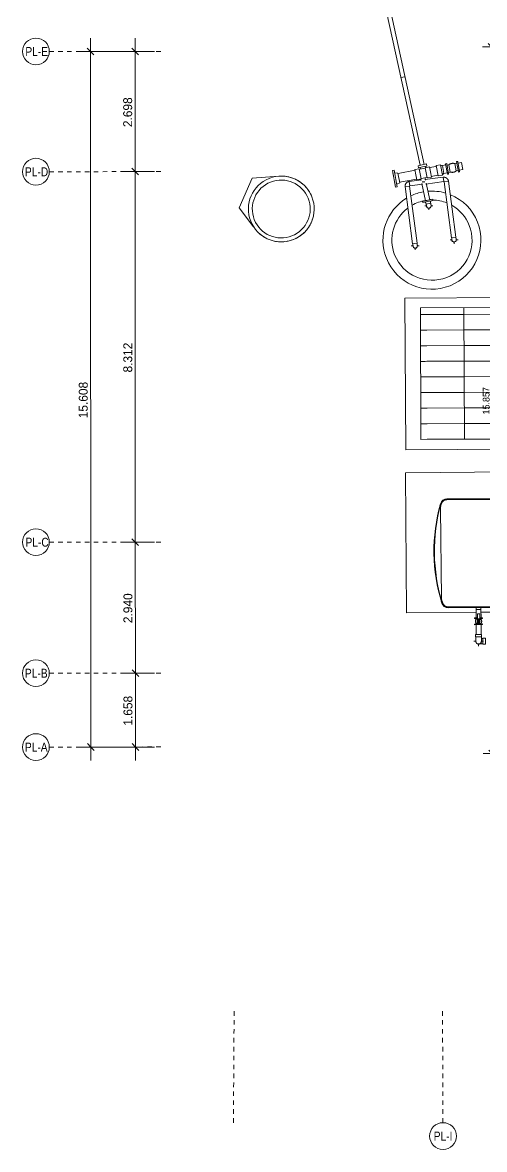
# Model space of a CAD drawing. Header units: metres. Extents: x 3 to 183, y -124 to 10.
# Drawn here: x 20.41 to 30.77, y -123.51 to -98.22 of the extents above; entities that cross this region are included whole.
import ezdxf

# ---------------------------------------------------------------- set-up
doc = ezdxf.new("R2010")
doc.units = ezdxf.units.M
doc.linetypes.add('Grid Line', pattern=[0.022225, 0.0127, -0.003175, 0.003175, -0.003175])
for name, color, linetype, lineweight in [('A-ANNO-DIMS', 7, 'Continuous', 9), ('A-ANNO-DIMS-100', 7, 'Continuous', 9), ('A-FLOR', 7, 'Continuous', 9), ('A-FLOR-HRAL', 7, 'Continuous', 9), ('A-GENM', 7, 'Continuous', 9), ('A-ROOF', 7, 'Continuous', 9), ('A-ROOF-PATT', 7, 'Continuous', 9), ('A-WALL', 7, 'Continuous', 9), ('P-PIPE', 7, 'Continuous', 9), ('P-PIPE-CNTR', 7, 'Continuous', 9), ('P-SANR-FIXT', 7, 'Continuous', 9), ('S-GRID', 7, 'Continuous', 9), ('S-GRID-IDEN', 7, 'Continuous', 9)]:
    doc.layers.add(name, color=color, linetype=linetype, lineweight=lineweight)
doc.styles.add('Century Gothic_2', font='GOTHIC.TTF', dxfattribs={"height": 0.2})
doc.styles.add('Century Gothic_3', font='GOTHIC.TTF', dxfattribs={"height": 0.15})
doc.styles.add('Saira Condensed', font='SairaCondensed-Regular.ttf', dxfattribs={"height": 0.2})
doc.dimstyles.new('C_G_2_0mm', dxfattribs={"dimscale": 0.3048, "dimtxt": 0.208834, "dimasz": 0.492126, "dimexe": 0.984252, "dimexo": 0.656168, "dimgap": 0.032808, "dimtad": 1, "dimdec": 3, "dimrnd": 0.001, "dimzin": 0, "dimdsep": 46, "dimtxsty": 'Century Gothic_2', "dimblk1": 'OBLIQUE', "dimblk2": 'OBLIQUE', "dimsah": 1, "dimcen": 0.09, "dimdle": 0.984252, "dimazin": 2, "dimtfac": 1, "dimtdec": 4, "dimtix": 1, "dimtmove": 0, "dimatfit": 3, "dimfxl": 1, "dimtvp": 1, "dimtolj": 1, "dimtzin": 0, "dimarcsym": 2})
doc.dimstyles.new('FCA_N_Cotas_E100', dxfattribs={"dimscale": 0.3048, "dimtxt": 0.156625, "dimasz": 0.492126, "dimexe": 0.656168, "dimexo": 0.656168, "dimgap": 0.032808, "dimtad": 1, "dimdec": 3, "dimrnd": 0.001, "dimzin": 0, "dimdsep": 46, "dimtxsty": 'Century Gothic_3', "dimblk1": 'OBLIQUE', "dimblk2": 'OBLIQUE', "dimsah": 1, "dimcen": 0.09, "dimdle": 0.656168, "dimazin": 2, "dimtfac": 1, "dimtdec": 4, "dimtix": 1, "dimtmove": 0, "dimatfit": 3, "dimfxl": 1, "dimtvp": 1, "dimtolj": 1, "dimtzin": 0, "dimarcsym": 2})

# ---------------------------------------------------------------- blocks, each defined once
blk = doc.blocks.new('M_RVR_Las Quemas_Estanque 01 Planta lodos - M_RVR_Las Quemas_Estanque 01 Planta lodos-2177055-NFONDO-ESTANQUE EXT')
at = {"layer": 'A-GENM', "color": 253, "true_color": 0xaaaaaa}
for p, q in [((-0.713, 1.072), (-0.7, 1.117)), ((-0.702, 1.02), (-0.676, -1.016)), ((-0.691, 1.114), (-0.696, 1.076)), ((0.665, 1.23), (-0.557, 1.226)), ((-0.557, 1.216), (0.665, 1.22)), ((0.665, 1.21), (-0.556, 1.206)), ((0.8, 1.119), (0.806, 1.081)), ((0.822, 1.08), (0.81, 1.122)), ((0.785, -0.957), (0.809, 0.881)), ((0.785, -0.997), (0.785, -0.975)), ((-0.672, -1.113), (-0.685, -1.068)), ((-0.668, -1.072), (-0.662, -1.11)), ((-0.528, -1.198), (0.648, -1.194)), ((0.648, -1.204), (-0.528, -1.208)), ((-0.528, -1.218), (0.648, -1.214)), ((0.097, -1.216), (0.097, -1.259)), ((0.097, -1.259), (0.167, -1.259)), ((0.167, -1.259), (0.207, -1.259)), ((0.207, -1.259), (0.207, -1.216)), ((0.782, -1.105), (0.783, -1.084)), ((0.784, -1.058), (0.784, -1.068)), ((0.793, -1.101), (0.791, -1.108))]:
    blk.add_line(p, q, dxfattribs=at)
at = {"layer": 'A-GENM', "color": 253, "true_color": 0xaaaaaa, "flags": 128}
for points in [[(-0.702, 0.992), (-0.699, 1.05), (-0.696, 1.075)], [(0.806, 1.081), (0.811, 1.024), (0.811, 1.003)], [(-0.669, -1.07), (-0.675, -1.011), (-0.676, -0.987)]]:
    blk.add_lwpolyline(points, dxfattribs=at)
at = {"layer": 'A-GENM', "color": 253, "true_color": 0xaaaaaa}
for centre, radius, start, end in [((3.1, 0.051), 3.947, 164.3362, 197.1507), ((3.1, 0.051), 3.937, 164.3362, 197.1507), ((-0.556, 1.076), 0.15, 90.1945, 164.3362), ((3.1, 0.051), 3.927, 164.3362, 165.3736), ((-0.556, 1.076), 0.14, 90.1945, 164.3362), ((-0.556, 1.076), 0.13, 90.1945, 164.3362), ((0.666, 1.08), 0.15, 15.9293, 90.1945), ((0.666, 1.08), 0.14, 15.9293, 90.1945), ((0.666, 1.08), 0.13, 15.9293, 90.1945), ((-2.985, 0.038), 3.927, 15.0563, 15.9293), ((-2.985, 0.038), 3.937, 9.4482, 15.9293), ((-2.985, 0.038), 3.947, 10.2688, 15.9293), ((-2.985, 0.038), 3.947, 355.7908, 4.6368), ((-2.985, 0.038), 3.937, 358.2007, 2.0161), ((-2.985, 0.038), 3.937, 343.1141, 350.9931), ((-2.985, 0.038), 3.947, 343.1141, 350.1822), ((3.1, 0.051), 3.927, 196.1122, 197.1507), ((-0.528, -1.068), 0.15, 197.1507, 270.1945), ((-0.528, -1.068), 0.14, 197.1507, 270.1945), ((-0.528, -1.068), 0.13, 197.1507, 270.1945), ((0.648, -1.064), 0.13, 270.1945, 343.1141), ((0.648, -1.064), 0.14, 270.1945, 343.1141), ((0.648, -1.064), 0.15, 270.1945, 343.1141), ((-2.985, 0.038), 3.927, 343.1141, 343.6753)]:
    blk.add_arc(centre, radius, start, end, dxfattribs=at)
blk = doc.blocks.new('Plastico - Codo - PL - Codo-2177295-NFONDO-ESTANQUE EXT')
at = {"layer": 'P-PIPE'}
for p, q in [((-94.201, -111.952), (-94.201, -112.007)), ((-94.134, -111.952), (-94.201, -111.952)), ((-94.201, -112.007), (-94.133, -112.007)), ((-94.066, -111.952), (-94.134, -111.952)), ((-94.133, -112.007), (-94.066, -112.007)), ((-94.066, -112.007), (-94.066, -111.952))]:
    blk.add_line(p, q, dxfattribs=at)
at = {"layer": 'P-PIPE', "flags": 128}
for points in [[(-94.195, -112.007), (-94.195, -112.011), (-94.195, -112.015), (-94.195, -112.019), (-94.195, -112.022), (-94.195, -112.026), (-94.195, -112.03), (-94.195, -112.034), (-94.195, -112.037), (-94.195, -112.041), (-94.195, -112.045), (-94.195, -112.048), (-94.195, -112.051), (-94.195, -112.055), (-94.195, -112.058), (-94.195, -112.061), (-94.195, -112.064), (-94.195, -112.068), (-94.195, -112.07), (-94.195, -112.073), (-94.195, -112.076), (-94.195, -112.079), (-94.195, -112.081), (-94.195, -112.084), (-94.195, -112.086), (-94.195, -112.088), (-94.195, -112.09), (-94.195, -112.092), (-94.195, -112.094), (-94.195, -112.095), (-94.195, -112.097), (-94.195, -112.098), (-94.195, -112.099), (-94.195, -112.1), (-94.195, -112.101), (-94.195, -112.102), (-94.195, -112.102), (-94.195, -112.103), (-94.195, -112.103), (-94.195, -112.103), (-94.195, -112.103)], [(-94.071, -112.103), (-94.071, -112.103), (-94.071, -112.102), (-94.071, -112.102), (-94.071, -112.102), (-94.071, -112.101), (-94.071, -112.1), (-94.071, -112.099), (-94.071, -112.098), (-94.071, -112.097), (-94.071, -112.095), (-94.071, -112.094), (-94.071, -112.092), (-94.071, -112.09), (-94.071, -112.088), (-94.071, -112.086), (-94.071, -112.084), (-94.071, -112.081), (-94.071, -112.079), (-94.071, -112.076), (-94.071, -112.074), (-94.071, -112.071), (-94.071, -112.068), (-94.071, -112.065), (-94.071, -112.062), (-94.071, -112.059), (-94.071, -112.055), (-94.071, -112.052), (-94.071, -112.048), (-94.071, -112.045), (-94.071, -112.041), (-94.071, -112.038), (-94.071, -112.034), (-94.071, -112.03), (-94.071, -112.027), (-94.071, -112.023), (-94.072, -112.019), (-94.072, -112.015), (-94.072, -112.011), (-94.072, -112.008), (-94.072, -112.007)]]:
    blk.add_lwpolyline(points, dxfattribs=at)
at = {"layer": 'P-PIPE'}
for radius, start, end in [(0.0674, 157.492, 270.2199), (0.0617, 175.8132, 270.2199), (0.0674, 270.2199, 23.0072), (0.0617, 270.2199, 329.6585), (0.0617, 330.2199, 4.7277)]:
    blk.add_arc((-94.133, -112.103), radius, start, end, dxfattribs=at)
blk = doc.blocks.new('Plastico - Codo - PL - Codo-V50-NFONDO-ESTANQUE EXT')
at = {"layer": 'P-PIPE'}
for p, q in [((-93.982, -112.035), (-94.037, -112.035)), ((-94.037, -112.035), (-94.037, -112.103)), ((-94.037, -112.103), (-94.036, -112.17)), ((-94.036, -112.17), (-93.981, -112.17)), ((-93.982, -112.102), (-93.982, -112.035)), ((-93.981, -112.17), (-93.982, -112.102))]:
    blk.add_line(p, q, dxfattribs=at)
at = {"layer": 'P-PIPE', "flags": 128}
for points in [[(-94.036, -112.164), (-94.04, -112.164), (-94.044, -112.164), (-94.048, -112.164), (-94.052, -112.164), (-94.056, -112.164), (-94.059, -112.164), (-94.063, -112.164), (-94.067, -112.165), (-94.07, -112.165), (-94.074, -112.165), (-94.077, -112.165), (-94.081, -112.165), (-94.084, -112.165), (-94.088, -112.165), (-94.091, -112.165), (-94.094, -112.165), (-94.097, -112.165), (-94.1, -112.165), (-94.103, -112.165), (-94.106, -112.165), (-94.107, -112.165)], [(-94.072, -112.041), (-94.068, -112.041), (-94.065, -112.041), (-94.061, -112.041), (-94.057, -112.041), (-94.053, -112.041), (-94.05, -112.041), (-94.046, -112.041), (-94.042, -112.041), (-94.038, -112.041), (-94.037, -112.041)]]:
    blk.add_lwpolyline(points, dxfattribs=at)
blk = doc.blocks.new('M_Ball Valve - 50-150 mm - 110 mm-2178758-NFONDO-ESTANQUE EXT')
at = {"layer": 'P-PIPE'}
for p, q in [((-0.06, 0.088), (-0.075, 0.088)), ((-0.075, 0.088), (-0.075, -0.088)), ((-0.06, -0.088), (-0.06, 0.088)), ((-0.038, 0.06), (-0.06, 0.06)), ((-0.038, 0.06), (-0.038, -0.061)), ((0, 0.016), (0, 0.025)), ((0, 0.025), (0.036, 0.025)), ((0.036, 0.025), (0.054, 0.025)), ((0.036, -0.026), (0.036, 0.025)), ((0.06, 0.06), (0.037, 0.06)), ((0.037, 0.06), (0.037, 0.026)), ((0.054, 0.025), (0.17, 0.025)), ((0.054, -0.026), (0.054, 0.025)), ((0.075, 0.088), (0.06, 0.088)), ((0.06, 0.088), (0.06, 0.026)), ((0.075, 0.026), (0.075, 0.088)), ((0.17, 0.025), (0.17, -0.026)), ((-0.075, -0.088), (-0.06, -0.088)), ((-0.06, -0.061), (-0.038, -0.061)), ((0, -0.026), (0, -0.017)), ((0.036, -0.026), (0, -0.026)), ((0.054, -0.026), (0.036, -0.026)), ((0.037, -0.061), (0.06, -0.061)), ((0.037, -0.026), (0.037, -0.061)), ((0.17, -0.026), (0.054, -0.026)), ((0.06, -0.026), (0.06, -0.088)), ((0.06, -0.088), (0.075, -0.088)), ((0.075, -0.088), (0.075, -0.026))]:
    blk.add_line(p, q, dxfattribs=at)
at = {"layer": 'P-PIPE', "flags": 128}
for points in [[(-0.038, 0.06), (-0.035, 0.062), (-0.032, 0.063), (-0.029, 0.064), (-0.026, 0.066), (-0.023, 0.067), (-0.02, 0.067), (-0.017, 0.068), (-0.014, 0.069), (-0.011, 0.069), (-0.008, 0.07), (-0.005, 0.07), (-0.002, 0.07), (0.001, 0.07), (0.005, 0.07), (0.008, 0.07), (0.011, 0.069), (0.014, 0.069), (0.017, 0.068), (0.02, 0.068), (0.023, 0.067), (0.026, 0.066), (0.029, 0.065), (0.032, 0.063), (0.035, 0.062), (0.037, 0.061), (0.037, 0.06)], [(0.037, -0.061), (0.035, -0.062), (0.032, -0.063), (0.029, -0.064), (0.026, -0.066), (0.023, -0.067), (0.02, -0.067), (0.017, -0.068), (0.014, -0.069), (0.011, -0.069), (0.008, -0.07), (0.005, -0.07), (0.002, -0.07), (-0.001, -0.07), (-0.005, -0.07), (-0.008, -0.07), (-0.011, -0.069), (-0.014, -0.069), (-0.017, -0.068), (-0.02, -0.068), (-0.023, -0.067), (-0.026, -0.066), (-0.029, -0.065), (-0.032, -0.063), (-0.035, -0.062), (-0.037, -0.061), (-0.038, -0.061)]]:
    blk.add_lwpolyline(points, dxfattribs=at)
at = {"layer": 'P-PIPE'}
for radius, start, end in [(0.033, 51.1938, 180), (0.0165, 360, 180), (0.011, 360, 180), (0.011, 75, 135), (0.011, 18.2791, 45), (0.033, 180, 308.8062), (0.0165, 180, 360), (0.011, 180, 360), (0.011, 180, 270), (0.011, 285, 345)]:
    blk.add_arc((0, 0), radius, start, end, dxfattribs=at)
for points in [[(-0.031, 0.011), (-0.031, 0.012), (-0.031, 0.012), (-0.03, 0.013)], [(-0.026, 0.02), (-0.026, 0.02), (-0.026, 0.021), (-0.025, 0.021)], [(-0.006, 0.032), (-0.005, 0.033), (-0.004, 0.033), (-0.004, 0.033)], [(0.004, 0.033), (0.004, 0.033), (0.005, 0.033), (0.006, 0.032)], [(-0.03, -0.013), (-0.031, -0.012), (-0.031, -0.012), (-0.031, -0.011)], [(-0.025, -0.021), (-0.026, -0.021), (-0.026, -0.02), (-0.026, -0.02)], [(-0.004, -0.033), (-0.004, -0.033), (-0.005, -0.033), (-0.006, -0.032)], [(0.006, -0.032), (0.005, -0.033), (0.004, -0.033), (0.004, -0.033)]]:
    blk.add_open_spline(points, degree=3, dxfattribs=at)
blk = doc.blocks.new('Railing - Railing-2180581-NFONDO-ESTANQUE EXT')
at = {"layer": 'A-FLOR-HRAL'}
for p, q in [((-126.445, -65.701), (-128.326, -70.506)), ((-128.279, -70.525), (-126.399, -65.719)), ((-126.399, -65.719), (-126.445, -65.701)), ((-128.326, -70.506), (-128.279, -70.525))]:
    blk.add_line(p, q, dxfattribs=at)
blk = doc.blocks.new('FP_57-NFONDO-ESTANQUE EXT')
at = {"layer": 'A-ROOF'}
blk.add_line((-95.44, -104.625), (-95.429, -107.574), dxfattribs=at)
at = {"layer": 'A-ROOF-PATT', "color": 116, "true_color": 0x008040}
for p, q in [((-95.423, -104.774), (-95.436, -104.774)), ((-95.402, -104.774), (-95.423, -104.774)), ((-95.373, -104.774), (-95.402, -104.774)), ((-95.338, -104.774), (-95.373, -104.774)), ((-95.297, -104.773), (-95.338, -104.774)), ((-95.422, -105.124), (-95.435, -105.124)), ((-95.401, -105.124), (-95.422, -105.124)), ((-95.372, -105.124), (-95.401, -105.124)), ((-95.336, -105.124), (-95.372, -105.124)), ((-95.295, -105.123), (-95.336, -105.124)), ((-95.42, -105.474), (-95.433, -105.474)), ((-95.399, -105.474), (-95.42, -105.474)), ((-95.37, -105.474), (-95.399, -105.474)), ((-95.335, -105.474), (-95.37, -105.474)), ((-95.294, -105.473), (-95.335, -105.474)), ((-95.419, -105.824), (-95.432, -105.824)), ((-95.398, -105.824), (-95.419, -105.824)), ((-95.369, -105.824), (-95.398, -105.824)), ((-95.334, -105.824), (-95.369, -105.824)), ((-95.293, -105.823), (-95.334, -105.824)), ((-95.418, -106.174), (-95.431, -106.174)), ((-95.397, -106.174), (-95.418, -106.174)), ((-95.368, -106.174), (-95.397, -106.174)), ((-95.332, -106.174), (-95.368, -106.174)), ((-95.291, -106.173), (-95.332, -106.174)), ((-95.416, -106.524), (-95.429, -106.524)), ((-95.395, -106.524), (-95.416, -106.524)), ((-95.366, -106.524), (-95.395, -106.524)), ((-95.331, -106.524), (-95.366, -106.524)), ((-95.29, -106.523), (-95.331, -106.524)), ((-95.415, -106.874), (-95.428, -106.874)), ((-95.394, -106.874), (-95.415, -106.874)), ((-95.365, -106.874), (-95.394, -106.874)), ((-95.33, -106.874), (-95.365, -106.874)), ((-95.288, -106.873), (-95.33, -106.874)), ((-95.414, -107.224), (-95.427, -107.224)), ((-95.393, -107.224), (-95.414, -107.224)), ((-95.364, -107.224), (-95.393, -107.224)), ((-95.328, -107.224), (-95.364, -107.224)), ((-95.287, -107.223), (-95.328, -107.224))]:
    blk.add_line(p, q, dxfattribs=at)
blk = doc.blocks.new('M_Ball Valve - 50-150 mm - 150 mm-2178677-NFONDO-ESTANQUE EXT')
at = {"layer": 'P-PIPE'}
for p, q in [((-0.139, 0.12), (-0.112, 0.12)), ((-0.139, 0.12), (-0.139, -0.12)), ((-0.112, -0.12), (-0.112, 0.12)), ((-0.112, 0.082), (-0.07, 0.082)), ((-0.07, 0.082), (-0.07, -0.083)), ((0.07, 0.082), (0.112, 0.082)), ((0.07, 0.082), (0.07, -0.083)), ((0.112, 0.12), (0.14, 0.12)), ((0.112, 0.12), (0.112, -0.12)), ((0.14, -0.12), (0.14, 0.12)), ((-0.112, -0.12), (-0.139, -0.12)), ((-0.07, -0.083), (-0.112, -0.083)), ((0.112, -0.083), (0.07, -0.083)), ((0.14, -0.12), (0.112, -0.12))]:
    blk.add_line(p, q, dxfattribs=at)
at = {"layer": 'P-PIPE', "flags": 128}
for points in [[(0.07, 0.082), (0.065, 0.085), (0.06, 0.088), (0.054, 0.09), (0.049, 0.092), (0.044, 0.094), (0.038, 0.096), (0.033, 0.097), (0.027, 0.098), (0.022, 0.099), (0.016, 0.1), (0.01, 0.1), (0.004, 0.101), (-0.001, 0.101), (-0.007, 0.101), (-0.013, 0.1), (-0.018, 0.1), (-0.024, 0.099), (-0.029, 0.098), (-0.035, 0.096), (-0.041, 0.095), (-0.046, 0.093), (-0.051, 0.091), (-0.057, 0.089), (-0.062, 0.087), (-0.067, 0.084), (-0.07, 0.082)], [(-0.07, -0.083), (-0.065, -0.085), (-0.06, -0.088), (-0.054, -0.09), (-0.049, -0.092), (-0.044, -0.094), (-0.038, -0.096), (-0.033, -0.097), (-0.027, -0.098), (-0.022, -0.099), (-0.016, -0.1), (-0.01, -0.1), (-0.004, -0.101), (0.001, -0.101), (0.007, -0.101), (0.013, -0.1), (0.018, -0.1), (0.024, -0.099), (0.029, -0.098), (0.035, -0.096), (0.041, -0.095), (0.046, -0.093), (0.051, -0.091), (0.057, -0.089), (0.062, -0.087), (0.067, -0.084), (0.07, -0.083)]]:
    blk.add_lwpolyline(points, dxfattribs=at)
blk = doc.blocks.new('Generica - Tapa - GE - Tapa-2183559-NFONDO-ESTANQUE EXT')
at = {"layer": 'P-PIPE'}
for p, q in [((0.078, 0.078), (0, 0.078)), ((0.078, -0.078), (0.078, 0.078)), ((0, -0.078), (0.078, -0.078))]:
    blk.add_line(p, q, dxfattribs=at)
blk = doc.blocks.new('M_Check Valve - 50-300 mm - Flanged - 80 mm-2184639-NFONDO-ESTANQUE EXT')
at = {"layer": 'P-PIPE'}
for p, q in [((-95.305, -101.394), (-95.399, -101.414)), ((-95.295, -101.441), (-95.305, -101.394)), ((-95.399, -101.414), (-95.492, -101.434)), ((-95.492, -101.434), (-95.482, -101.481)), ((-95.482, -101.481), (-95.389, -101.461)), ((-95.445, -101.473), (-95.438, -101.505)), ((-95.389, -101.461), (-95.295, -101.441)), ((-95.327, -101.477), (-95.333, -101.449))]:
    blk.add_line(p, q, dxfattribs=at)
blk = doc.blocks.new('Plastico - Codo - PL - Codo-2184908-NFONDO-ESTANQUE EXT')
at = {"layer": 'P-PIPE'}
for p, q in [((-95.326, -102.25), (-95.323, -102.264)), ((-95.212, -102.24), (-95.215, -102.226))]:
    blk.add_line(p, q, dxfattribs=at)
at = {"layer": 'P-PIPE', "flags": 128}
for points in [[(-95.318, -102.263), (-95.317, -102.266), (-95.316, -102.27), (-95.315, -102.273), (-95.315, -102.276), (-95.314, -102.279), (-95.313, -102.282), (-95.313, -102.286), (-95.312, -102.289), (-95.311, -102.292), (-95.311, -102.295), (-95.31, -102.298), (-95.309, -102.301), (-95.309, -102.303), (-95.308, -102.306), (-95.307, -102.309), (-95.307, -102.312), (-95.306, -102.314), (-95.306, -102.317), (-95.305, -102.319), (-95.305, -102.321), (-95.304, -102.324), (-95.304, -102.326), (-95.303, -102.328), (-95.303, -102.33), (-95.303, -102.331), (-95.302, -102.333), (-95.302, -102.335), (-95.302, -102.336), (-95.301, -102.337), (-95.301, -102.339), (-95.301, -102.34), (-95.3, -102.341), (-95.3, -102.342), (-95.3, -102.342), (-95.3, -102.343), (-95.3, -102.344), (-95.3, -102.344), (-95.3, -102.344), (-95.3, -102.344), (-95.3, -102.344)], [(-95.199, -102.322), (-95.199, -102.322), (-95.199, -102.322), (-95.2, -102.322), (-95.2, -102.321), (-95.2, -102.321), (-95.2, -102.32), (-95.2, -102.319), (-95.2, -102.318), (-95.201, -102.317), (-95.201, -102.316), (-95.201, -102.315), (-95.201, -102.313), (-95.202, -102.312), (-95.202, -102.31), (-95.203, -102.308), (-95.203, -102.306), (-95.203, -102.304), (-95.204, -102.302), (-95.204, -102.3), (-95.205, -102.298), (-95.205, -102.295), (-95.206, -102.293), (-95.206, -102.29), (-95.207, -102.288), (-95.208, -102.285), (-95.208, -102.282), (-95.209, -102.279), (-95.209, -102.276), (-95.21, -102.274), (-95.211, -102.271), (-95.211, -102.268), (-95.212, -102.264), (-95.213, -102.261), (-95.213, -102.258), (-95.214, -102.255), (-95.215, -102.252), (-95.216, -102.249), (-95.216, -102.245), (-95.217, -102.242), (-95.217, -102.241)]]:
    blk.add_lwpolyline(points, dxfattribs=at)
at = {"layer": 'P-PIPE'}
for radius, start, end in [(0.0566, 168.1425, 282.3601), (0.0513, 188.1434, 282.3601), (0.0514, 282.3601, 16.8128), (0.0566, 282.3601, 37.2884)]:
    blk.add_arc((-95.25, -102.333), radius, start, end, dxfattribs=at)
blk = doc.blocks.new('M_RVR_Codo material - CO - Codo-2185173-NFONDO-ESTANQUE EXT')
at = {"layer": 'P-PIPE', "flags": 128}
for points in [[(-94.739, -103.048), (-94.739, -103.05), (-94.739, -103.053), (-94.738, -103.055), (-94.738, -103.057), (-94.738, -103.059), (-94.738, -103.061), (-94.737, -103.063), (-94.737, -103.065), (-94.737, -103.067), (-94.736, -103.069), (-94.736, -103.071), (-94.736, -103.073), (-94.736, -103.075), (-94.735, -103.077), (-94.735, -103.079), (-94.735, -103.08), (-94.735, -103.082), (-94.735, -103.084), (-94.734, -103.085), (-94.734, -103.087), (-94.734, -103.088), (-94.734, -103.09), (-94.734, -103.091), (-94.733, -103.092), (-94.733, -103.094), (-94.733, -103.095), (-94.733, -103.096), (-94.733, -103.097), (-94.733, -103.098), (-94.733, -103.099), (-94.732, -103.099), (-94.732, -103.1), (-94.732, -103.101), (-94.732, -103.101), (-94.732, -103.101), (-94.732, -103.102), (-94.732, -103.102), (-94.732, -103.102), (-94.732, -103.102), (-94.732, -103.102)], [(-94.637, -103.09), (-94.637, -103.089), (-94.637, -103.089), (-94.637, -103.089), (-94.637, -103.089), (-94.637, -103.088), (-94.637, -103.088), (-94.637, -103.087), (-94.637, -103.087), (-94.637, -103.086), (-94.637, -103.085), (-94.637, -103.084), (-94.637, -103.083), (-94.637, -103.082), (-94.638, -103.081), (-94.638, -103.08), (-94.638, -103.079), (-94.638, -103.078), (-94.638, -103.076), (-94.639, -103.075), (-94.639, -103.073), (-94.639, -103.072), (-94.639, -103.07), (-94.639, -103.068), (-94.64, -103.066), (-94.64, -103.065), (-94.64, -103.063), (-94.64, -103.061), (-94.641, -103.059), (-94.641, -103.057), (-94.641, -103.055), (-94.641, -103.053), (-94.642, -103.051), (-94.642, -103.049), (-94.642, -103.047), (-94.643, -103.045), (-94.643, -103.043), (-94.643, -103.04), (-94.643, -103.038), (-94.644, -103.036), (-94.644, -103.035)]]:
    blk.add_lwpolyline(points, dxfattribs=at)
at = {"layer": 'P-PIPE'}
for start, end in [(185.494, 187.59), (187.59, 277.59), (277.59, 7.59), (7.59, 9.686)]:
    blk.add_arc((-94.684, -103.096), 0.0482, start, end, dxfattribs=at)
blk = doc.blocks.new('M_RVR_Codo material - CO - Codo-V59-NFONDO-ESTANQUE EXT')
at = {"layer": 'P-PIPE', "flags": 128}
for points in [[(-0.048, 0.055), (-0.048, 0.054), (-0.048, 0.054), (-0.048, 0.054), (-0.048, 0.054), (-0.048, 0.053), (-0.048, 0.053), (-0.048, 0.053), (-0.049, 0.053), (-0.049, 0.052), (-0.049, 0.052), (-0.049, 0.052), (-0.049, 0.052), (-0.049, 0.051), (-0.049, 0.051), (-0.049, 0.051), (-0.049, 0.051), (-0.05, 0.051), (-0.05, 0.05), (-0.05, 0.05), (-0.05, 0.05), (-0.05, 0.05), (-0.051, 0.05), (-0.051, 0.049), (-0.051, 0.049), (-0.051, 0.049), (-0.051, 0.049), (-0.052, 0.049), (-0.052, 0.049), (-0.052, 0.049), (-0.052, 0.049), (-0.052, 0.049), (-0.053, 0.048), (-0.053, 0.048), (-0.053, 0.048), (-0.053, 0.048), (-0.054, 0.048), (-0.054, 0.048), (-0.054, 0.048), (-0.054, 0.048), (-0.055, 0.048)], [(-0.055, -0.048), (-0.05, -0.048), (-0.046, -0.048), (-0.042, -0.047), (-0.038, -0.047), (-0.034, -0.046), (-0.03, -0.045), (-0.026, -0.044), (-0.022, -0.043), (-0.018, -0.042), (-0.015, -0.04), (-0.011, -0.038), (-0.007, -0.037), (-0.003, -0.035), (0, -0.033), (0.003, -0.03), (0.007, -0.028), (0.01, -0.025), (0.013, -0.023), (0.016, -0.02), (0.019, -0.017), (0.022, -0.014), (0.025, -0.011), (0.027, -0.008), (0.03, -0.004), (0.032, -0.001), (0.034, 0.003), (0.036, 0.006), (0.038, 0.01), (0.04, 0.014), (0.041, 0.017), (0.043, 0.021), (0.044, 0.025), (0.045, 0.029), (0.046, 0.033), (0.047, 0.037), (0.047, 0.041), (0.048, 0.045), (0.048, 0.049), (0.048, 0.053), (0.048, 0.055)]]:
    blk.add_lwpolyline(points, dxfattribs=at)
blk = doc.blocks.new('M_RVR_Codo material - CO - Codo-V60-NFONDO-ESTANQUE EXT')
at = {"layer": 'P-PIPE', "flags": 128}
for points in [[(-95.611, -103.187), (-95.61, -103.189), (-95.61, -103.191), (-95.61, -103.193), (-95.609, -103.195), (-95.609, -103.197), (-95.609, -103.199), (-95.609, -103.202), (-95.608, -103.204), (-95.608, -103.206), (-95.608, -103.208), (-95.608, -103.21), (-95.607, -103.212), (-95.607, -103.213), (-95.607, -103.215), (-95.607, -103.217), (-95.606, -103.219), (-95.606, -103.221), (-95.606, -103.222), (-95.606, -103.224), (-95.605, -103.225), (-95.605, -103.227), (-95.605, -103.228), (-95.605, -103.23), (-95.605, -103.231), (-95.605, -103.232), (-95.604, -103.233), (-95.604, -103.234), (-95.604, -103.235), (-95.604, -103.236), (-95.604, -103.237), (-95.604, -103.238), (-95.604, -103.238), (-95.604, -103.239), (-95.604, -103.239), (-95.603, -103.24), (-95.603, -103.24), (-95.603, -103.24), (-95.603, -103.241), (-95.603, -103.241), (-95.603, -103.241)], [(-95.508, -103.228), (-95.508, -103.228), (-95.508, -103.228), (-95.508, -103.228), (-95.508, -103.227), (-95.508, -103.227), (-95.508, -103.226), (-95.508, -103.226), (-95.508, -103.225), (-95.508, -103.224), (-95.508, -103.224), (-95.508, -103.223), (-95.509, -103.222), (-95.509, -103.221), (-95.509, -103.22), (-95.509, -103.219), (-95.509, -103.217), (-95.509, -103.216), (-95.51, -103.215), (-95.51, -103.213), (-95.51, -103.212), (-95.51, -103.21), (-95.51, -103.208), (-95.511, -103.207), (-95.511, -103.205), (-95.511, -103.203), (-95.511, -103.201), (-95.512, -103.199), (-95.512, -103.197), (-95.512, -103.195), (-95.512, -103.193), (-95.513, -103.191), (-95.513, -103.189), (-95.513, -103.187), (-95.514, -103.185), (-95.514, -103.183), (-95.514, -103.181), (-95.514, -103.179), (-95.515, -103.177), (-95.515, -103.174), (-95.515, -103.174)]]:
    blk.add_lwpolyline(points, dxfattribs=at)
at = {"layer": 'P-PIPE'}
for start, end in [(185.494, 187.59), (187.59, 277.59), (277.59, 307.59), (309.5238, 7.59), (7.59, 9.686)]:
    blk.add_arc((-95.556, -103.234), 0.0482, start, end, dxfattribs=at)
blk = doc.blocks.new('M_RVR_Codo material - CO - Codo-V61-NFONDO-ESTANQUE EXT')
at = {"layer": 'P-PIPE', "flags": 128}
for points in [[(-0.048, 0.055), (-0.048, 0.054), (-0.048, 0.054), (-0.048, 0.054), (-0.048, 0.054), (-0.048, 0.053), (-0.048, 0.053), (-0.048, 0.053), (-0.049, 0.053), (-0.049, 0.052), (-0.049, 0.052), (-0.049, 0.052), (-0.049, 0.052), (-0.049, 0.051), (-0.049, 0.051), (-0.049, 0.051), (-0.049, 0.051), (-0.05, 0.051), (-0.05, 0.05), (-0.05, 0.05), (-0.05, 0.05), (-0.05, 0.05), (-0.051, 0.05), (-0.051, 0.049), (-0.051, 0.049), (-0.051, 0.049), (-0.051, 0.049), (-0.052, 0.049), (-0.052, 0.049), (-0.052, 0.049), (-0.052, 0.049), (-0.052, 0.049), (-0.053, 0.048), (-0.053, 0.048), (-0.053, 0.048), (-0.053, 0.048), (-0.054, 0.048), (-0.054, 0.048), (-0.054, 0.048), (-0.054, 0.048), (-0.055, 0.048)], [(-0.055, -0.048), (-0.05, -0.048), (-0.046, -0.048), (-0.042, -0.047), (-0.038, -0.047), (-0.034, -0.046), (-0.03, -0.045), (-0.026, -0.044), (-0.022, -0.043), (-0.018, -0.042), (-0.015, -0.04), (-0.011, -0.038), (-0.007, -0.037), (-0.003, -0.035), (0, -0.033), (0.003, -0.03), (0.007, -0.028), (0.01, -0.025), (0.013, -0.023), (0.016, -0.02), (0.019, -0.017), (0.022, -0.014), (0.025, -0.011), (0.027, -0.008), (0.03, -0.004), (0.032, -0.001), (0.034, 0.003), (0.036, 0.006), (0.038, 0.01), (0.04, 0.014), (0.041, 0.017), (0.043, 0.021), (0.044, 0.025), (0.045, 0.029), (0.046, 0.033), (0.047, 0.037), (0.047, 0.041), (0.048, 0.045), (0.048, 0.049), (0.048, 0.053), (0.048, 0.055)]]:
    blk.add_lwpolyline(points, dxfattribs=at)
blk = doc.blocks.new('M_RVR_Las Quemas_Camara - M_RVR_Las Quemas_Camara-2186312-NFONDO-ESTANQUE EXT')
at = {"layer": 'P-SANR-FIXT'}
for p, q in [((-0.354, 0.884), (-0.869, 0.369)), ((0.22, 0.704), (-0.354, 0.884)), ((-0.869, 0.369), (-0.723, -0.141)), ((-0.685, -0.274), (-0.683, -0.279))]:
    blk.add_line(p, q, dxfattribs=at)
for radius, start, end in [(0.738, 360, 180), (0.65, 360, 180), (0.738, 69.9229, 72.6179), (0.738, 62.5192, 66.4542), (0.738, 55.1095, 59.0696), (0.738, 47.6909, 51.6852), (0.738, 40.2586, 44.3011), (0.738, 32.8033, 36.9172), (0.738, 25.3054, 29.5335), (0.738, 17.7138, 22.1499), (0.738, 180, 360), (0.65, 180, 360), (0.738, 9.841, 14.7665), (0.738, 0.0028, 7.3832), (0.738, 202.19, 202.3453), (0.738, 206.19, 209.8526), (0.738, 213.7021, 217.36), (0.738, 221.2147, 224.8674), (0.738, 319.0506, 322.4262), (0.738, 326.6338, 329.941), (0.738, 228.7279, 232.3747), (0.738, 236.2418, 239.8821), (0.738, 243.7565, 247.3895), (0.738, 251.2723, 254.8969), (0.738, 258.7892, 262.4042), (0.738, 266.3078, 269.8229), (0.738, 273.8282, 277.3376), (0.738, 281.3511, 284.8524), (0.738, 288.8773, 292.3672), (0.738, 296.408, 299.8819), (0.738, 303.9448, 307.3967), (0.738, 311.4907, 314.9114)]:
    blk.add_arc((0, 0), radius, start, end, dxfattribs=at)
blk = doc.blocks.new('M_Flange - Weld Neck - Steel - Class 300 - Standard-2191496-NFONDO-ESTANQUE EXT')
at = {"layer": 'P-PIPE'}
for p, q in [((0.002, 0.135), (0, 0.135)), ((0, 0.135), (0, -0.135)), ((0.041, 0.19), (0.002, 0.19)), ((0.002, 0.19), (0.002, -0.19)), ((0.041, -0.19), (0.041, 0.19)), ((0.112, 0.11), (0.041, 0.13)), ((0.112, -0.11), (0.112, 0.11)), ((0, -0.135), (0.002, -0.135)), ((0.002, -0.19), (0.041, -0.19)), ((0.041, -0.13), (0.112, -0.11))]:
    blk.add_line(p, q, dxfattribs=at)
blk = doc.blocks.new('M_Flange - Weld Neck - Steel - Class 300 - Standard-2191546-NFONDO-ESTANQUE EXT')
at = {"layer": 'P-PIPE'}
for p, q in [((0.002, 0.07), (0, 0.07)), ((0, 0.07), (0, -0.07)), ((0, 0.07), (0, 0.067)), ((0.03, 0.115), (0.002, 0.115)), ((0.002, 0.115), (0.002, -0.115)), ((0.03, -0.115), (0.03, 0.115)), ((0.081, 0.051), (0.03, 0.066)), ((0.081, -0.051), (0.081, 0.051)), ((0, -0.067), (0, -0.07)), ((0, -0.07), (0.002, -0.07)), ((0.002, -0.115), (0.03, -0.115)), ((0.03, -0.067), (0.081, -0.051))]:
    blk.add_line(p, q, dxfattribs=at)
blk = doc.blocks.new('Grid - 3mm-1144979-NFONDO-ESTANQUE EXT')
at = {"layer": 'S-GRID-IDEN', "color": 253, "true_color": 0xaaaaaa}
blk.add_circle((0, 0), 0.003, dxfattribs=at)
blk = doc.blocks.new('DIMBLOCK6-NFONDO-ESTANQUE EXT')
at = {"layer": 'A-ANNO-DIMS-100', "lineweight": 35}
for p, q in [((22.936, -112.819), (22.861, -112.744)), ((22.936, -112.819), (23.011, -112.894)), ((22.936, -114.477), (22.861, -114.402)), ((22.936, -114.477), (23.011, -114.552))]:
    blk.add_line(p, q, dxfattribs=at)
at = {"layer": 'A-ANNO-DIMS-100'}
for p, q in [((22.936, -112.819), (22.636, -112.819)), ((22.936, -114.777), (22.936, -112.819)), ((22.936, -112.819), (23.365, -112.819)), ((22.936, -114.477), (22.636, -114.477)), ((22.936, -114.477), (23.365, -114.477))]:
    blk.add_line(p, q, dxfattribs=at)
at = {"layer": 'A-ANNO-DIMS-100', "color": 0, "insert": (22.67, -113.998), "char_height": 0.2, "width": 0.83931, "attachment_point": 1, "rotation": 90, "line_spacing_factor": 0.984502, "style": 'Century Gothic_2'}
blk.add_mtext('1.658', dxfattribs=at)
blk = doc.blocks.new('_Oblique')
at = {"color": 0, "linetype": 'ByBlock', "lineweight": -2}
blk.add_line((-0.5, -0.5), (0.5, 0.5), dxfattribs=at)
blk = doc.blocks.new('DIMBLOCK7-NFONDO-ESTANQUE EXT')
at = {"layer": 'A-ANNO-DIMS-100'}
for p, q in [((22.934, -109.879), (22.634, -109.879)), ((22.936, -112.819), (22.934, -109.879)), ((22.934, -109.879), (23.365, -109.879)), ((22.936, -112.819), (22.636, -112.819)), ((22.936, -112.819), (23.365, -112.819))]:
    blk.add_line(p, q, dxfattribs=at)
at = {"layer": 'A-ANNO-DIMS-100', "lineweight": 35}
for p, q in [((22.934, -109.879), (22.859, -109.804)), ((22.934, -109.879), (23.009, -109.954)), ((22.936, -112.819), (22.861, -112.744)), ((22.936, -112.819), (23.011, -112.894))]:
    blk.add_line(p, q, dxfattribs=at)
at = {"layer": 'A-ANNO-DIMS-100', "color": 0, "insert": (22.669, -111.698), "char_height": 0.2, "width": 0.83931, "attachment_point": 1, "rotation": 90, "line_spacing_factor": 0.984502, "style": 'Century Gothic_2'}
blk.add_mtext('2.940', dxfattribs=at)
blk = doc.blocks.new('DIMBLOCK8-NFONDO-ESTANQUE EXT')
at = {"layer": 'A-ANNO-DIMS-100'}
for p, q in [((22.931, -101.567), (22.631, -101.567)), ((22.934, -109.879), (22.931, -101.567)), ((22.931, -101.567), (23.365, -101.567)), ((22.934, -109.879), (22.634, -109.879)), ((22.934, -109.879), (23.365, -109.879))]:
    blk.add_line(p, q, dxfattribs=at)
at = {"layer": 'A-ANNO-DIMS-100', "lineweight": 35}
for p, q in [((22.931, -101.567), (22.856, -101.492)), ((22.931, -101.567), (23.006, -101.642)), ((22.934, -109.879), (22.859, -109.804)), ((22.934, -109.879), (23.009, -109.954))]:
    blk.add_line(p, q, dxfattribs=at)
at = {"layer": 'A-ANNO-DIMS-100', "color": 0, "insert": (22.666, -106.073), "char_height": 0.2, "width": 0.83931, "attachment_point": 1, "rotation": 90, "line_spacing_factor": 0.984502, "style": 'Century Gothic_2'}
blk.add_mtext('8.312', dxfattribs=at)
blk = doc.blocks.new('DIMBLOCK9-NFONDO-ESTANQUE EXT')
at = {"layer": 'A-ANNO-DIMS-100'}
for p, q in [((22.931, -101.567), (22.929, -98.569)), ((22.929, -98.869), (22.629, -98.869)), ((22.929, -98.869), (23.365, -98.868)), ((22.931, -101.567), (22.631, -101.567)), ((22.931, -101.567), (23.365, -101.567))]:
    blk.add_line(p, q, dxfattribs=at)
at = {"layer": 'A-ANNO-DIMS-100', "lineweight": 35}
for p, q in [((22.929, -98.869), (22.854, -98.794)), ((22.929, -98.869), (23.004, -98.944)), ((22.931, -101.567), (22.856, -101.492)), ((22.931, -101.567), (23.006, -101.642))]:
    blk.add_line(p, q, dxfattribs=at)
at = {"layer": 'A-ANNO-DIMS-100', "color": 0, "insert": (22.664, -100.568), "char_height": 0.2, "width": 0.83931, "attachment_point": 1, "rotation": 90, "line_spacing_factor": 0.984502, "style": 'Century Gothic_2'}
blk.add_mtext('2.698', dxfattribs=at)
blk = doc.blocks.new('DIMBLOCK10-NFONDO-ESTANQUE EXT')
at = {"layer": 'A-ANNO-DIMS-100'}
for p, q in [((21.936, -114.777), (21.929, -98.569)), ((21.929, -98.869), (23.365, -98.868)), ((21.929, -98.869), (21.629, -98.869)), ((21.936, -114.477), (21.636, -114.477)), ((21.936, -114.477), (23.365, -114.477))]:
    blk.add_line(p, q, dxfattribs=at)
at = {"layer": 'A-ANNO-DIMS-100', "lineweight": 35}
for p, q in [((21.929, -98.869), (21.854, -98.794)), ((21.929, -98.869), (22.004, -98.944)), ((21.936, -114.477), (21.861, -114.402)), ((21.936, -114.477), (22.011, -114.552))]:
    blk.add_line(p, q, dxfattribs=at)
at = {"layer": 'A-ANNO-DIMS-100', "color": 0, "insert": (21.667, -107.101), "char_height": 0.2, "width": 1.02627, "attachment_point": 1, "rotation": 90, "line_spacing_factor": 0.984502, "style": 'Century Gothic_2'}
blk.add_mtext('15.608', dxfattribs=at)
blk = doc.blocks.new('DIMBLOCK35-NFONDO-ESTANQUE EXT')
at = {"layer": 'A-ANNO-DIMS-100'}
for p, q in [((30.94, -114.823), (30.926, -98.565)), ((30.926, -98.765), (30.726, -98.765)), ((30.926, -98.765), (31.088, -98.765)), ((30.94, -114.623), (30.74, -114.623)), ((30.94, -114.623), (31.102, -114.623))]:
    blk.add_line(p, q, dxfattribs=at)
at = {"layer": 'A-ANNO-DIMS-100', "lineweight": 35}
for p, q in [((30.926, -98.765), (30.851, -98.69)), ((30.926, -98.765), (31.001, -98.84)), ((30.94, -114.623), (30.865, -114.548)), ((30.94, -114.623), (31.015, -114.698))]:
    blk.add_line(p, q, dxfattribs=at)
at = {"layer": 'A-ANNO-DIMS-100', "color": 0, "insert": (30.731, -107.015), "char_height": 0.15, "width": 0.7697, "attachment_point": 1, "rotation": 90, "line_spacing_factor": 0.984502, "style": 'Century Gothic_3'}
blk.add_mtext('15.857', dxfattribs=at)

msp = doc.modelspace()

# ---------------------------------------------------------------- hatches: boundary and pattern name
at = {"layer": 'A-ROOF-PATT', "true_color": 0x008040}
h = msp.add_hatch(dxfattribs=at)
h.set_pattern_fill('FP_1', color=116, style=0, pattern_type=2)
h.set_pattern_definition([(180.22, (100.40733, -107.301), (0.0013439, -0.3499974), [])])
h.paths.add_polyline_path([(29.4851, -107.5734), (30.3199, -107.5702), (30.3086, -104.6209), (29.4738, -104.6241), (29.4842, -107.3369)])
h = msp.add_hatch(dxfattribs=at)
h.set_pattern_fill('FP_2', color=116, style=0, pattern_type=2)
h.set_pattern_definition([(180.22, (111.57933, -107.258), (0.0013439, -0.3499974), [])])
h.paths.add_polyline_path([(30.3199, -107.5702), (31.2182, -107.5667), (31.2069, -104.6175), (30.3086, -104.6209), (30.319, -107.3369)])

# ---------------------------------------------------------------- linework, layer by layer
at = {"layer": 'A-FLOR'}
for p, q in [((31.3096, -104.3895), (28.981, -104.4052)), ((28.981, -104.4052), (29.004, -107.8099)), ((29.004, -107.8099), (31.3226, -107.7942)), ((31.3246, -108.3058), (28.996, -108.3216)), ((28.996, -108.3216), (29.0173, -111.4634)), ((29.0173, -111.4634), (30.5799, -111.4528)), ((30.6899, -111.4521), (31.3366, -111.4477))]:
    msp.add_line(p, q, dxfattribs=at)
at = {"layer": 'A-ROOF'}
for p, q in [((29.3305, -104.6247), (31.4361, -104.6166)), ((30.3199, -107.5702), (30.3086, -104.6209)), ((31.4475, -107.5658), (29.3418, -107.5739))]:
    msp.add_line(p, q, dxfattribs=at)
at = {"layer": 'A-WALL'}
for radius, start, end in [(1.1, 99.94548, 115.5364), (1.1, 73.88081, 94.62586), (1.1, 21.59, 67.9501), (1.1, 121.20823, 201.59), (0.9, 126.90129, 201.59), (0.9, 99.40271, 119.71599), (0.9, 68.25667, 88.72131), (0.9, 21.59, 60.40522), (1.1, 201.59, 21.59), (0.9, 201.59, 21.59)]:
    msp.add_arc((29.5901, -103.1034), radius, start, end, dxfattribs=at)
at = {"layer": 'P-PIPE'}
for p, q in [((29.4148, -101.4049), (28.1049, -95.427)), ((28.0523, -95.6076), (29.3269, -101.4238)), ((28.9834, -99.436), (28.8955, -99.4553)), ((29.2112, -101.5367), (28.8286, -101.6083)), ((29.306, -101.5027), (29.2083, -101.521)), ((29.2083, -101.521), (29.2296, -101.635)), ((29.2296, -101.635), (29.2509, -101.749)), ((29.3273, -101.6167), (29.306, -101.5027)), ((29.4392, -101.4854), (29.3073, -101.51)), ((29.3479, -101.7269), (29.3273, -101.6167)), ((29.5355, -101.4598), (29.4378, -101.4781)), ((29.4378, -101.4781), (29.4591, -101.5921)), ((29.4591, -101.5921), (29.4804, -101.7061)), ((29.5568, -101.5738), (29.5355, -101.4598)), ((29.687, -101.4478), (29.5384, -101.4755)), ((29.5781, -101.6879), (29.5568, -101.5738)), ((29.5752, -101.6721), (29.7237, -101.6444)), ((29.7835, -101.4112), (29.6836, -101.4298)), ((29.6836, -101.4298), (29.7271, -101.6623)), ((29.7271, -101.6623), (29.827, -101.6436)), ((29.827, -101.6436), (29.7835, -101.4112)), ((29.8249, -101.4381), (29.7851, -101.4197)), ((29.8984, -101.4168), (29.8235, -101.4308)), ((29.8235, -101.4308), (29.8403, -101.5208)), ((29.8254, -101.6351), (29.8558, -101.6035)), ((29.8403, -101.5208), (29.8572, -101.6108)), ((29.8572, -101.6108), (29.9321, -101.5968)), ((28.8653, -101.8049), (29.248, -101.7333)), ((29.0869, -101.8904), (28.9862, -101.9038)), ((29.3558, -101.7483), (29.0767, -101.7855)), ((29.0767, -101.7855), (29.0901, -101.8862)), ((29.2579, -103.1735), (29.0869, -101.8904)), ((29.0901, -101.8862), (29.3776, -101.8479)), ((29.2509, -101.749), (29.3486, -101.7308)), ((29.3358, -101.7267), (29.3442, -101.7648)), ((29.3472, -101.7234), (29.4791, -101.6988)), ((29.3596, -101.8353), (29.4437, -102.2191)), ((29.3886, -101.8132), (29.3843, -101.7805)), ((29.4151, -101.7839), (29.4188, -101.8112)), ((29.8437, -101.6901), (29.4287, -101.7454)), ((29.4467, -101.758), (29.434, -101.7002)), ((29.4505, -101.845), (29.8571, -101.7908)), ((29.543, -102.1973), (29.4621, -101.8284)), ((29.4804, -101.7061), (29.5781, -101.6879)), ((29.8571, -101.7908), (29.8437, -101.6901)), ((29.962, -101.7806), (29.8613, -101.794)), ((29.8613, -101.794), (30.0285, -103.0485)), ((30.1292, -103.0351), (29.962, -101.7806)), ((28.9862, -101.9038), (29.1572, -103.187)), ((30.0285, -103.0485), (30.1292, -103.0351)), ((29.1572, -103.187), (29.2579, -103.1735)), ((30.6204, -111.3931), (30.5797, -111.3933)), ((30.5797, -111.3933), (30.5804, -111.5819)), ((30.6489, -111.393), (30.6204, -111.3931)), ((30.6897, -111.3929), (30.6489, -111.393)), ((30.6904, -111.5814), (30.6897, -111.3929)), ((30.581, -111.7319), (30.5818, -111.952)), ((30.6918, -111.9516), (30.691, -111.7314))]:
    msp.add_line(p, q, dxfattribs=at)
at = {"layer": 'P-PIPE', "color": 96, "true_color": 0x007f00}
for centre, radius, start, end in [((29.5208, -102.3332), 0.0508, 270.97437, 273.42612), ((30.086, -103.0959), 0.0508, 173.6, 180), ((30.086, -103.0959), 0.0508, 180, 0), ((30.086, -103.1213), 0.0254, 247.18261, 270), ((30.086, -103.0959), 0.0508, 360, 19.06244), ((29.2147, -103.2343), 0.0508, 173.6, 180), ((29.2147, -103.2343), 0.0508, 180, 360), ((29.2147, -103.2597), 0.0254, 247.18261, 270), ((29.2147, -103.2343), 0.0508, 360, 19.06244)]:
    msp.add_arc(centre, radius, start, end, dxfattribs=at)
at = {"layer": 'P-PIPE-CNTR'}
for p, q in [((29.4308, -102.3332), (29.4644, -102.3332)), ((29.5208, -102.4232), (29.5208, -102.3896)), ((29.5771, -102.3332), (29.6108, -102.3332)), ((29.996, -103.0959), (30.0374, -103.0959)), ((30.086, -103.1859), (30.086, -103.1437)), ((30.1334, -103.0959), (30.176, -103.0959)), ((29.1247, -103.2343), (29.1661, -103.2343)), ((29.2147, -103.3243), (29.2147, -103.2821)), ((29.2622, -103.2343), (29.3047, -103.2343)), ((30.5274, -112.103), (30.5701, -112.103)), ((30.6374, -112.213), (30.6374, -112.1704)), ((30.7046, -112.103), (30.7474, -112.103))]:
    msp.add_line(p, q, dxfattribs=at)
at = {"layer": 'S-GRID', "color": 254, "linetype": 'Grid Line', "true_color": 0xd4d4d4}
for p, q in [((23.5053, -98.8684), (21.0053, -98.8695)), ((23.5053, -101.5668), (21.0053, -101.5679)), ((23.5053, -109.8785), (21.0053, -109.8796)), ((23.5053, -112.8185), (21.0053, -112.8196)), ((23.5053, -114.4766), (21.0053, -114.4777)), ((25.1524, -120.4062), (25.1355, -122.9062)), ((29.8274, -120.4062), (29.837, -122.9062))]:
    msp.add_line(p, q, dxfattribs=at)

# ---------------------------------------------------------------- block references
at = {"layer": 'A-FLOR-HRAL', "rotation": 21.59000000000029}
msp.add_blockref('Railing - Railing-2180581-NFONDO-ESTANQUE EXT', (124.7703, 0), dxfattribs=at)
at = {"layer": 'A-GENM', "color": 253, "true_color": 0xaaaaaa, "rotation": 0.02539092480176764}
msp.add_blockref('M_RVR_Las Quemas_Estanque 01 Planta lodos - M_RVR_Las Quemas_Estanque 01 Planta lodos-2177055-NFONDO-ESTANQUE EXT', (30.4818, -110.134), dxfattribs=at)
at = {"layer": 'A-ROOF'}
msp.add_blockref('FP_57-NFONDO-ESTANQUE EXT', (124.7703, 0), dxfattribs=at)
at = {"layer": 'P-PIPE'}
for name in ['M_Check Valve - 50-300 mm - Flanged - 80 mm-2184639-NFONDO-ESTANQUE EXT', 'Plastico - Codo - PL - Codo-2184908-NFONDO-ESTANQUE EXT', 'M_RVR_Codo material - CO - Codo-2185173-NFONDO-ESTANQUE EXT', 'M_RVR_Codo material - CO - Codo-V60-NFONDO-ESTANQUE EXT', 'Plastico - Codo - PL - Codo-2177295-NFONDO-ESTANQUE EXT', 'Plastico - Codo - PL - Codo-V50-NFONDO-ESTANQUE EXT']:
    msp.add_blockref(name, (124.7703, 0), dxfattribs=at)
at = {"layer": 'P-PIPE', "extrusion": (0, 0, -1), "rotation": 349.410000000005}
msp.add_blockref('M_Ball Valve - 50-150 mm - 150 mm-2178677-NFONDO-ESTANQUE EXT', (-30.0524, -101.4812), dxfattribs=at)
at = {"layer": 'P-PIPE'}
for name, p, rotation in [('Generica - Tapa - GE - Tapa-2183559-NFONDO-ESTANQUE EXT', (30.1895, -101.4555), 10.58999999999501), ('M_Flange - Weld Neck - Steel - Class 300 - Standard-2191496-NFONDO-ESTANQUE EXT', (28.7372, -101.7271), 10.58999999999858), ('M_RVR_Codo material - CO - Codo-V61-NFONDO-ESTANQUE EXT', (29.0294, -101.843), 187.5899999999988), ('M_RVR_Codo material - CO - Codo-V59-NFONDO-ESTANQUE EXT', (29.9045, -101.7333), 97.58999999999966), ('M_Flange - Weld Neck - Steel - Class 300 - Standard-2191546-NFONDO-ESTANQUE EXT', (29.4933, -102.2082), 282.3600661045012), ('M_Ball Valve - 50-150 mm - 110 mm-2178758-NFONDO-ESTANQUE EXT', (30.6357, -111.6567), 90.21989893563986)]:
    msp.add_blockref(name, p, dxfattribs=dict(at, rotation=rotation))
at = {"layer": 'P-SANR-FIXT', "rotation": 21.59000000000029}
msp.add_blockref('M_RVR_Las Quemas_Camara - M_RVR_Las Quemas_Camara-2186312-NFONDO-ESTANQUE EXT', (26.2096, -102.4046), dxfattribs=at)
at = {"layer": 'S-GRID-IDEN', "color": 253, "true_color": 0xaaaaaa, "xscale": 99.99999999999994, "yscale": 99.99999999999994, "zscale": 99.99999999999994}
for p, rotation in [((20.7053, -98.8696), 90.0253909248173), ((20.7053, -101.568), 90.0253909248173), ((20.7053, -109.8798), 90.0253909248173), ((20.7053, -112.8198), 90.0253909248173), ((20.7053, -114.4778), 90.0253909248173), ((29.8382, -123.2062), 180.2198989356413)]:
    msp.add_blockref('Grid - 3mm-1144979-NFONDO-ESTANQUE EXT', p, dxfattribs=dict(at, rotation=rotation))

# ---------------------------------------------------------------- texts
at = {"layer": 'S-GRID-IDEN', "color": 253, "true_color": 0xaaaaaa, "char_height": 0.2, "attachment_point": 1, "style": 'Saira Condensed'}
for s, insert, width in [('PL-E', (20.4681, -98.7717), 0.569198), ('PL-D', (20.4581, -101.4701), 0.593249), ('PL-C', (20.4711, -109.7818), 0.561181), ('PL-B', (20.4581, -112.7218), 0.593249), ('PL-A', (20.4581, -114.3799), 0.593249), ('PL-I', (29.6294, -123.1076), 0.497046)]:
    msp.add_mtext(s, dxfattribs=dict(at, insert=insert, width=width))

# ---------------------------------------------------------------- dimensions: what is measured, and where the dimension line sits
at = {"layer": 'A-ANNO-DIMS'}
for base, p1, p2, angle, dimstyle, override, picture, middle in [((21.9294, -98.8691), (23.5651, -114.4766), (23.5651, -98.8683), 270.02539, 'C_G_2_0mm', {"dimpost": '<>', "dimfxl": 15.608249}, 'DIMBLOCK10-NFONDO-ESTANQUE EXT', (22.0479, -106.6731)), ((22.9294, -98.8686), (23.5651, -101.5667), (23.5651, -98.8683), 270.02539, 'C_G_2_0mm', {"dimpost": '<>', "dimfxl": 2.698416}, 'DIMBLOCK9-NFONDO-ESTANQUE EXT', (23.0451, -100.2178)), ((30.9261, -98.76522), (31.30161, -114.62235), (31.28797, -98.76491), 270.04929, 'FCA_N_Cotas_E100', {"dimpost": '<>', "dimfxl": 15.857449}, 'DIMBLOCK35-NFONDO-ESTANQUE EXT', (31.0217, -106.69387)), ((22.9306, -101.567), (23.5651, -109.8785), (23.5651, -101.5667), 270.02539, 'C_G_2_0mm', {"dimpost": '<>', "dimfxl": 8.311746}, 'DIMBLOCK8-NFONDO-ESTANQUE EXT', (23.0475, -105.7229)), ((22.9343, -109.8788), (23.5651, -112.8185), (23.5651, -109.8785), 270.02539, 'C_G_2_0mm', {"dimpost": '<>', "dimfxl": 2.939991}, 'DIMBLOCK7-NFONDO-ESTANQUE EXT', (23.05, -111.3487)), ((22.9356, -112.8188), (23.5651, -114.4766), (23.5651, -112.8185), 270.02539, 'C_G_2_0mm', {"dimpost": '<>', "dimfxl": 1.658095}, 'DIMBLOCK6-NFONDO-ESTANQUE EXT', (23.051, -113.6478))]:
    dim = msp.add_linear_dim(base=base, p1=p1, p2=p2, angle=angle, dimstyle=dimstyle, override=override, dxfattribs=at)
    dim.commit()
    dim.dimension.update_dxf_attribs({"geometry": picture, "text_midpoint": middle})

doc.saveas('drawing.dxf')
